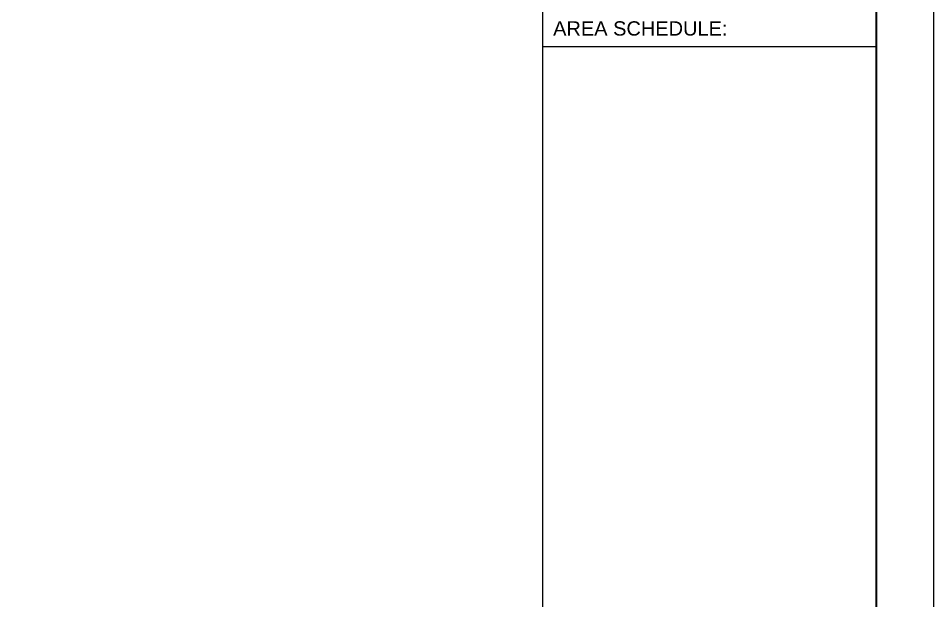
# Model space of a CAD drawing. Header units: metres. Extents: x 428 to 3974, y -4076 to 3914.
# Drawn here: x 894.38 to 900.27, y -371.27 to -367.52 of the extents above; entities that cross this region are included whole.
import ezdxf

# ---------------------------------------------------------------- set-up
doc = ezdxf.new("R2010")
doc.units = ezdxf.units.M
doc.header["$MEASUREMENT"] = 0
doc.layers.add('Frame', color=7, linetype='Continuous')
doc.styles.add('ARIAL', font='arial.ttf')

msp = doc.modelspace()

# ---------------------------------------------------------------- linework, layer by layer
for p, q in [((897.7544, -377.4523), (897.7544, -364.2051)), ((897.7544, -367.7037), (899.9012, -367.7037))]:
    msp.add_line(p, q)
at = {"layer": 'Defpoints', "color": 3}
msp.add_lwpolyline([(900.2704, -378.699), (900.2704, -363.849), (879.2704, -363.849), (879.2704, -378.699)], close=True, dxfattribs=at)
at = {"layer": 'Frame', "color": 6, "linetype": 'Continuous', "lineweight": 35}
msp.add_line((899.9012, -378.3551), (899.9012, -364.2051), dxfattribs=at)

# ---------------------------------------------------------------- texts
at = {"layer": 'Frame', "color": 7, "linetype": 'Continuous', "style": 'ARIAL'}
msp.add_text('AREA SCHEDULE:', height=0.092147, dxfattribs=at).set_placement((897.8199, -367.6329))

doc.saveas('drawing.dxf')
